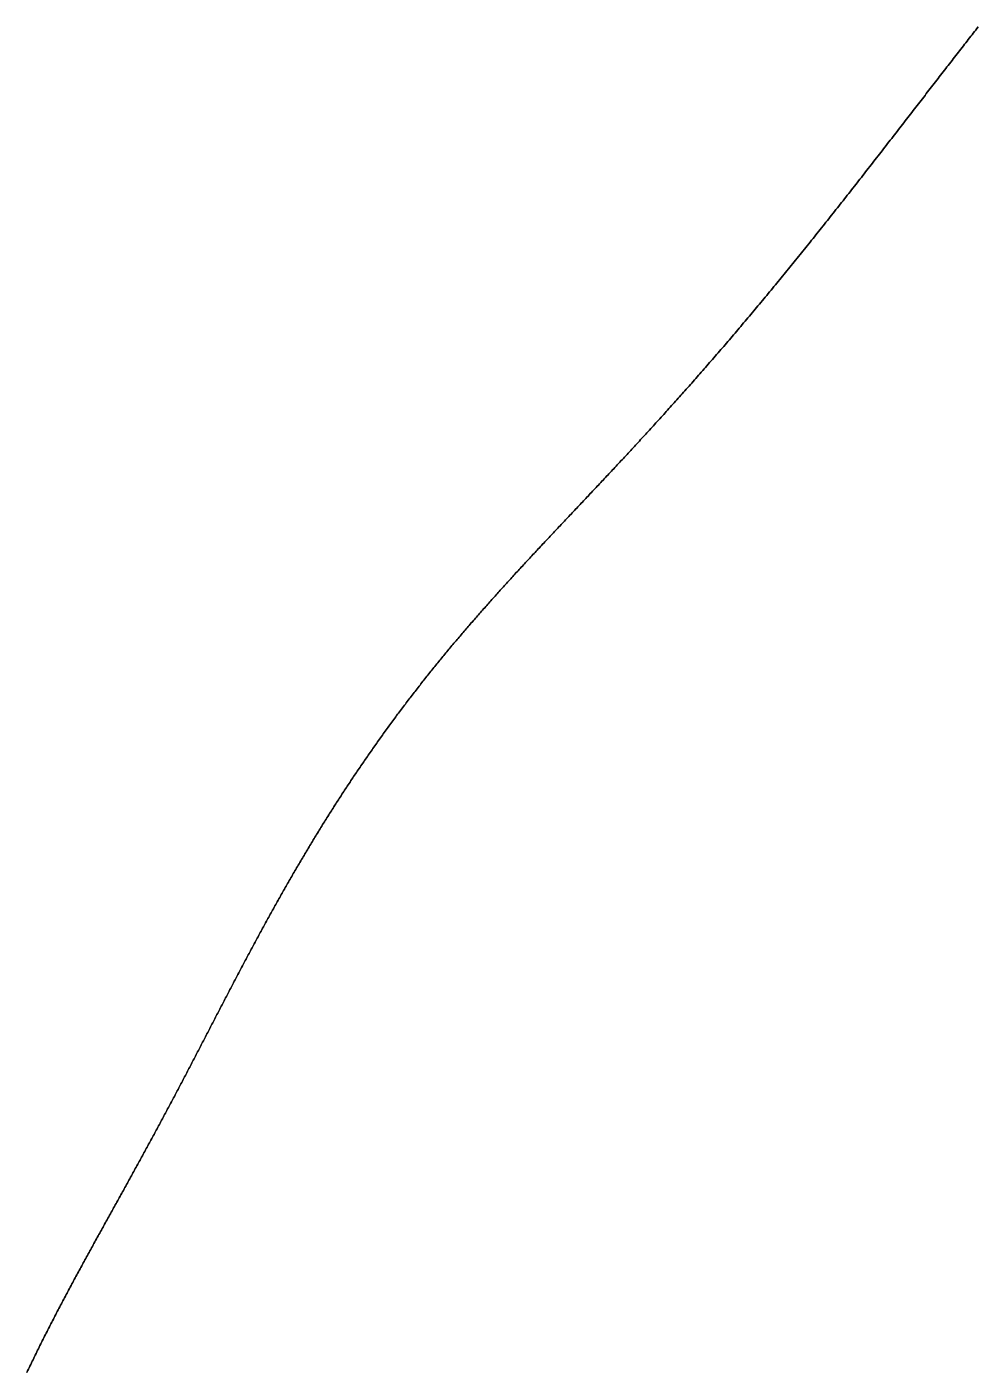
# Model space of a CAD drawing. Header units: inches. Extents: x 130170 to 284068, y 377793 to 804530.
# Drawn here: x 258335.5 to 258406.1, y 737168.1 to 737267.9 of the extents above; entities that cross this region are included whole.
import ezdxf

# ---------------------------------------------------------------- set-up
doc = ezdxf.new("R2010")
doc.units = ezdxf.units.IN
doc.header["$MEASUREMENT"] = 0
doc.layers.add('muni_il', color=7, linetype='Continuous')

msp = doc.modelspace()

# ---------------------------------------------------------------- linework, layer by layer
at = {"layer": 'muni_il'}
for points in [[(258335.502, 737168.105), (258335.559, 737168.223), (258335.615, 737168.341), (258335.672, 737168.459), (258335.728, 737168.577), (258335.785, 737168.695), (258335.842, 737168.813), (258335.899, 737168.93), (258335.956, 737169.048), (258336.013, 737169.165), (258336.07, 737169.282), (258336.127, 737169.399), (258336.184, 737169.516), (258336.241, 737169.633), (258336.299, 737169.749), (258336.356, 737169.866), (258336.414, 737169.982), (258336.472, 737170.098), (258336.53, 737170.215), (258336.587, 737170.33), (258336.645, 737170.446), (258336.703, 737170.562), (258336.761, 737170.678), (258336.82, 737170.794), (258336.878, 737170.909), (258336.936, 737171.024), (258336.995, 737171.14), (258337.053, 737171.255), (258337.112, 737171.37), (258337.171, 737171.485), (258337.229, 737171.6), (258337.288, 737171.714), (258337.347, 737171.829), (258337.406, 737171.943), (258337.465, 737172.058), (258337.524, 737172.172), (258337.583, 737172.286), (258337.643, 737172.401), (258337.702, 737172.515), (258337.761, 737172.629), (258337.821, 737172.742), (258337.88, 737172.856), (258337.94, 737172.97), (258337.999, 737173.084), (258338.059, 737173.197), (258338.119, 737173.31), (258338.179, 737173.424), (258338.239, 737173.537), (258338.298, 737173.65), (258338.359, 737173.763), (258338.418, 737173.877), (258338.479, 737173.989), (258338.539, 737174.102), (258338.599, 737174.215), (258338.659, 737174.328), (258338.72, 737174.44), (258338.78, 737174.553), (258338.84, 737174.665), (258338.901, 737174.778), (258338.961, 737174.89), (258339.022, 737175.002), (258339.082, 737175.115), (258339.143, 737175.227), (258339.204, 737175.339), (258339.264, 737175.451), (258339.325, 737175.563), (258339.386, 737175.674), (258339.446, 737175.786), (258339.507, 737175.898), (258339.568, 737176.009), (258339.629, 737176.121), (258339.689, 737176.232), (258339.75, 737176.344), (258339.811, 737176.455), (258339.872, 737176.566), (258339.933, 737176.677), (258339.994, 737176.789), (258340.055, 737176.9), (258340.116, 737177.011), (258340.177, 737177.121), (258340.238, 737177.232), (258340.298, 737177.343), (258340.36, 737177.454), (258340.42, 737177.564), (258340.481, 737177.675), (258340.542, 737177.785), (258340.603, 737177.896), (258340.664, 737178.006), (258340.725, 737178.116), (258340.786, 737178.227), (258340.847, 737178.337), (258340.908, 737178.447), (258340.969, 737178.557), (258341.03, 737178.667), (258341.09, 737178.777), (258341.151, 737178.886), (258341.212, 737178.996), (258341.273, 737179.106), (258341.333, 737179.215), (258341.394, 737179.325), (258341.455, 737179.434), (258341.515, 737179.544), (258341.576, 737179.653), (258341.637, 737179.762), (258341.697, 737179.871), (258341.758, 737179.98), (258341.818, 737180.09), (258341.879, 737180.198), (258341.939, 737180.307), (258341.999, 737180.416), (258342.06, 737180.525), (258342.12, 737180.634), (258342.18, 737180.742), (258342.24, 737180.851), (258342.3, 737180.959), (258342.36, 737181.067), (258342.42, 737181.176), (258342.48, 737181.284), (258342.54, 737181.392), (258342.6, 737181.5), (258342.66, 737181.608), (258342.719, 737181.716), (258342.779, 737181.824), (258342.839, 737181.932), (258342.898, 737182.039), (258342.958, 737182.147), (258343.017, 737182.255), (258343.076, 737182.362), (258343.136, 737182.469), (258343.195, 737182.577), (258343.254, 737182.684), (258343.313, 737182.791), (258343.372, 737182.898), (258343.431, 737183.005), (258343.49, 737183.112), (258343.549, 737183.219), (258343.607, 737183.326), (258343.666, 737183.433), (258343.725, 737183.54), (258343.783, 737183.646), (258343.841, 737183.753), (258343.9, 737183.859), (258343.958, 737183.966), (258344.016, 737184.072), (258344.074, 737184.178), (258344.132, 737184.284), (258344.19, 737184.39), (258344.248, 737184.497), (258344.306, 737184.603), (258344.364, 737184.708), (258344.421, 737184.814), (258344.479, 737184.92), (258344.536, 737185.026), (258344.594, 737185.131), (258344.651, 737185.237), (258344.708, 737185.342), (258344.765, 737185.448), (258344.822, 737185.553), (258344.879, 737185.658), (258344.936, 737185.764), (258344.993, 737185.869), (258345.05, 737185.974), (258345.106, 737186.079), (258345.163, 737186.184), (258345.22, 737186.288), (258345.276, 737186.393), (258345.332, 737186.498), (258345.389, 737186.603), (258345.445, 737186.707), (258345.501, 737186.812), (258345.557, 737186.917), (258345.613, 737187.021), (258345.669, 737187.125), (258345.725, 737187.23), (258345.781, 737187.334), (258345.836, 737187.438), (258345.892, 737187.542), (258345.947, 737187.647), (258346.003, 737187.751), (258346.058, 737187.854), (258346.113, 737187.958), (258346.169, 737188.062), (258346.224, 737188.166), (258346.279, 737188.27), (258346.334, 737188.374), (258346.389, 737188.478), (258346.444, 737188.581), (258346.499, 737188.685), (258346.554, 737188.788), (258346.608, 737188.892), (258346.663, 737188.995), (258346.717, 737189.099), (258346.772, 737189.202), (258346.826, 737189.306), (258346.881, 737189.409), (258346.935, 737189.512), (258346.99, 737189.615), (258347.044, 737189.719), (258347.098, 737189.822), (258347.152, 737189.925), (258347.206, 737190.028), (258347.26, 737190.131), (258347.314, 737190.234), (258347.368, 737190.337), (258347.422, 737190.44), (258347.476, 737190.543), (258347.53, 737190.646), (258347.583, 737190.749), (258347.637, 737190.852), (258347.691, 737190.954), (258347.744, 737191.057), (258347.798, 737191.16), (258347.852, 737191.263), (258347.905, 737191.365), (258347.959, 737191.468), (258348.012, 737191.571), (258348.066, 737191.674), (258348.119, 737191.776), (258348.172, 737191.879), (258348.226, 737191.981), (258348.279, 737192.084), (258348.332, 737192.187), (258348.386, 737192.289), (258348.439, 737192.392), (258348.492, 737192.495), (258348.545, 737192.597), (258348.599, 737192.7), (258348.652, 737192.802), (258348.705, 737192.905), (258348.758, 737193.007), (258348.811, 737193.11), (258348.865, 737193.212), (258348.918, 737193.315), (258348.971, 737193.417), (258349.024, 737193.52), (258349.077, 737193.623), (258349.13, 737193.725), (258349.184, 737193.828), (258349.237, 737193.93), (258349.29, 737194.033), (258349.343, 737194.135), (258349.396, 737194.238), (258349.449, 737194.34), (258349.503, 737194.443), (258349.556, 737194.546), (258349.609, 737194.648), (258349.662, 737194.751), (258349.715, 737194.853), (258349.769, 737194.956), (258349.822, 737195.058), (258349.875, 737195.161), (258349.929, 737195.264), (258349.982, 737195.367), (258350.035, 737195.469), (258350.089, 737195.572), (258350.142, 737195.675), (258350.196, 737195.777), (258350.249, 737195.88), (258350.303, 737195.983), (258350.356, 737196.086), (258350.41, 737196.188), (258350.464, 737196.291), (258350.517, 737196.394), (258350.571, 737196.497), (258350.625, 737196.6), (258350.679, 737196.703), (258350.732, 737196.805), (258350.786, 737196.908), (258350.84, 737197.011), (258350.894, 737197.114), (258350.948, 737197.217), (258351.002, 737197.32), (258351.056, 737197.423), (258351.111, 737197.526), (258351.165, 737197.63), (258351.219, 737197.733), (258351.273, 737197.836), (258351.328, 737197.939), (258351.382, 737198.042), (258351.437, 737198.145), (258351.491, 737198.249), (258351.546, 737198.352), (258351.601, 737198.455), (258351.656, 737198.558), (258351.71, 737198.662), (258351.765, 737198.765), (258351.82, 737198.868), (258351.875, 737198.972), (258351.93, 737199.075), (258351.986, 737199.179), (258352.041, 737199.282), (258352.096, 737199.386), (258352.151, 737199.489), (258352.207, 737199.593), (258352.263, 737199.696), (258352.318, 737199.8), (258352.374, 737199.903), (258352.43, 737200.007), (258352.486, 737200.111), (258352.541, 737200.214), (258352.597, 737200.318), (258352.654, 737200.422), (258352.71, 737200.525), (258352.766, 737200.629), (258352.822, 737200.733), (258352.879, 737200.837), (258352.935, 737200.941), (258352.992, 737201.045), (258353.049, 737201.148), (258353.105, 737201.252), (258353.162, 737201.356), (258353.219, 737201.46), (258353.276, 737201.564), (258353.333, 737201.668), (258353.391, 737201.772), (258353.448, 737201.876), (258353.505, 737201.98), (258353.563, 737202.084), (258353.62, 737202.188), (258353.678, 737202.292), (258353.736, 737202.396), (258353.794, 737202.5), (258353.852, 737202.604), (258353.91, 737202.708), (258353.968, 737202.812), (258354.026, 737202.916), (258354.085, 737203.02), (258354.143, 737203.125), (258354.202, 737203.229), (258354.26, 737203.333), (258354.319, 737203.437), (258354.378, 737203.541), (258354.437, 737203.645), (258354.496, 737203.749), (258354.555, 737203.853), (258354.614, 737203.958), (258354.673, 737204.062), (258354.733, 737204.166), (258354.792, 737204.27), (258354.852, 737204.374), (258354.912, 737204.478), (258354.972, 737204.582), (258355.032, 737204.687), (258355.092, 737204.791), (258355.152, 737204.895), (258355.212, 737204.999), (258355.272, 737205.103), (258355.333, 737205.207), (258355.393, 737205.311), (258355.454, 737205.415), (258355.515, 737205.519), (258355.576, 737205.623), (258355.637, 737205.727), (258355.698, 737205.831), (258355.759, 737205.935), (258355.82, 737206.039), (258355.882, 737206.143), (258355.943, 737206.247), (258356.005, 737206.351), (258356.066, 737206.455), (258356.128, 737206.558), (258356.19, 737206.662), (258356.252, 737206.766), (258356.314, 737206.87), (258356.376, 737206.974), (258356.439, 737207.077), (258356.501, 737207.181), (258356.563, 737207.284), (258356.626, 737207.388), (258356.689, 737207.491), (258356.752, 737207.595), (258356.814, 737207.699), (258356.877, 737207.802), (258356.941, 737207.905), (258357.004, 737208.009), (258357.067, 737208.112), (258357.131, 737208.215), (258357.194, 737208.318), (258357.258, 737208.422), (258357.321, 737208.525), (258357.385, 737208.628), (258357.449, 737208.731), (258357.513, 737208.834), (258357.577, 737208.937), (258357.642, 737209.04), (258357.706, 737209.143), (258357.77, 737209.245), (258357.835, 737209.348), (258357.899, 737209.451), (258357.964, 737209.553), (258358.029, 737209.656), (258358.094, 737209.758), (258358.159, 737209.861), (258358.224, 737209.963), (258358.289, 737210.065), (258358.354, 737210.167), (258358.42, 737210.27), (258358.485, 737210.372), (258358.551, 737210.474), (258358.617, 737210.576), (258358.682, 737210.677), (258358.748, 737210.779), (258358.814, 737210.881), (258358.88, 737210.983), (258358.947, 737211.084), (258359.013, 737211.186), (258359.079, 737211.287), (258359.146, 737211.388), (258359.212, 737211.49), (258359.279, 737211.591), (258359.346, 737211.692), (258359.413, 737211.793), (258359.479, 737211.894), (258359.547, 737211.995), (258359.614, 737212.096), (258359.681, 737212.196), (258359.748, 737212.297), (258359.816, 737212.398), (258359.883, 737212.498), (258359.951, 737212.598), (258360.018, 737212.699), (258360.086, 737212.799), (258360.154, 737212.899), (258360.222, 737212.999), (258360.29, 737213.099), (258360.358, 737213.198), (258360.426, 737213.298), (258360.495, 737213.398), (258360.563, 737213.497), (258360.632, 737213.597), (258360.7, 737213.696), (258360.769, 737213.795), (258360.838, 737213.894), (258360.906, 737213.993), (258360.975, 737214.092), (258361.044, 737214.191), (258361.113, 737214.29), (258361.183, 737214.388), (258361.252, 737214.487), (258361.321, 737214.585), (258361.391, 737214.684), (258361.46, 737214.782), (258361.53, 737214.88), (258361.6, 737214.978), (258361.669, 737215.076), (258361.739, 737215.173), (258361.809, 737215.271), (258361.879, 737215.369), (258361.95, 737215.466), (258362.02, 737215.563), (258362.09, 737215.661), (258362.16, 737215.758), (258362.231, 737215.855), (258362.301, 737215.952), (258362.372, 737216.048), (258362.443, 737216.145), (258362.514, 737216.242), (258362.585, 737216.338), (258362.655, 737216.434), (258362.726, 737216.531), (258362.798, 737216.627), (258362.869, 737216.723), (258362.94, 737216.819), (258363.011, 737216.915), (258363.083, 737217.01), (258363.154, 737217.106), (258363.226, 737217.201), (258363.298, 737217.296), (258363.369, 737217.392), (258363.441, 737217.487), (258363.513, 737217.582), (258363.585, 737217.677), (258363.657, 737217.771), (258363.729, 737217.866), (258363.801, 737217.961), (258363.874, 737218.055), (258363.946, 737218.149), (258364.018, 737218.243), (258364.091, 737218.337), (258364.163, 737218.431), (258364.236, 737218.525), (258364.309, 737218.619), (258364.382, 737218.713), (258364.454, 737218.806), (258364.527, 737218.899), (258364.6, 737218.993), (258364.673, 737219.086), (258364.746, 737219.179), (258364.82, 737219.272), (258364.893, 737219.364), (258364.966, 737219.457), (258365.04, 737219.55), (258365.113, 737219.642), (258365.187, 737219.734), (258365.26, 737219.827), (258365.334, 737219.919), (258365.407, 737220.011), (258365.481, 737220.103), (258365.555, 737220.194), (258365.629, 737220.286), (258365.703, 737220.378), (258365.777, 737220.469), (258365.851, 737220.56), (258365.925, 737220.651), (258366, 737220.743), (258366.074, 737220.834), (258366.148, 737220.925), (258366.223, 737221.015), (258366.297, 737221.106), (258366.372, 737221.197), (258366.446, 737221.287), (258366.521, 737221.377), (258366.596, 737221.468), (258366.67, 737221.558), (258366.745, 737221.648), (258366.82, 737221.738), (258366.895, 737221.827), (258366.97, 737221.917), (258367.045, 737222.007), (258367.12, 737222.096), (258367.195, 737222.186), (258367.27, 737222.275), (258367.346, 737222.364), (258367.421, 737222.453), (258367.496, 737222.542), (258367.572, 737222.631), (258367.647, 737222.72), (258367.723, 737222.808), (258367.798, 737222.897), (258367.874, 737222.985), (258367.95, 737223.074), (258368.025, 737223.162), (258368.101, 737223.25), (258368.177, 737223.339), (258368.253, 737223.427), (258368.329, 737223.514), (258368.405, 737223.602), (258368.481, 737223.69), (258368.557, 737223.778), (258368.633, 737223.865), (258368.709, 737223.953), (258368.785, 737224.04), (258368.862, 737224.127), (258368.938, 737224.215), (258369.014, 737224.302), (258369.091, 737224.389), (258369.167, 737224.476), (258369.244, 737224.563), (258369.32, 737224.65), (258369.397, 737224.736), (258369.474, 737224.823), (258369.55, 737224.91), (258369.627, 737224.996), (258369.704, 737225.083), (258369.781, 737225.169), (258369.858, 737225.255), (258369.935, 737225.342), (258370.012, 737225.428), (258370.088, 737225.514), (258370.166, 737225.6), (258370.243, 737225.686), (258370.32, 737225.772), (258370.397, 737225.858), (258370.475, 737225.944), (258370.552, 737226.03), (258370.629, 737226.115), (258370.707, 737226.201), (258370.784, 737226.287), (258370.862, 737226.372), (258370.939, 737226.458), (258371.017, 737226.543), (258371.095, 737226.629), (258371.172, 737226.714), (258371.25, 737226.8), (258371.328, 737226.885), (258371.406, 737226.97), (258371.484, 737227.056), (258371.562, 737227.141), (258371.64, 737227.226), (258371.718, 737227.311), (258371.796, 737227.397), (258371.875, 737227.482), (258371.953, 737227.567), (258372.031, 737227.652), (258372.11, 737227.737), (258372.188, 737227.822), (258372.267, 737227.907), (258372.345, 737227.992), (258372.424, 737228.077), (258372.503, 737228.162), (258372.582, 737228.248), (258372.661, 737228.332), (258372.739, 737228.418), (258372.818, 737228.503), (258372.897, 737228.588), (258372.977, 737228.673), (258373.056, 737228.758), (258373.135, 737228.843), (258373.215, 737228.928), (258373.294, 737229.013), (258373.374, 737229.099), (258373.453, 737229.184), (258373.533, 737229.269), (258373.613, 737229.355), (258373.692, 737229.44), (258373.773, 737229.525), (258373.853, 737229.611), (258373.933, 737229.696), (258374.013, 737229.782), (258374.093, 737229.867), (258374.173, 737229.953), (258374.254, 737230.039), (258374.334, 737230.124), (258374.415, 737230.21), (258374.496, 737230.296), (258374.577, 737230.382), (258374.658, 737230.468), (258374.739, 737230.554), (258374.82, 737230.64), (258374.901, 737230.727), (258374.983, 737230.813), (258375.064, 737230.899), (258375.146, 737230.986), (258375.227, 737231.073), (258375.309, 737231.16), (258375.391, 737231.246), (258375.473, 737231.333), (258375.555, 737231.42), (258375.638, 737231.508), (258375.72, 737231.595), (258375.803, 737231.682), (258375.885, 737231.77), (258375.968, 737231.858), (258376.051, 737231.945), (258376.134, 737232.033), (258376.217, 737232.121), (258376.3, 737232.21), (258376.384, 737232.298), (258376.468, 737232.387), (258376.551, 737232.475), (258376.635, 737232.564), (258376.719, 737232.653), (258376.803, 737232.742), (258376.888, 737232.832), (258376.972, 737232.921), (258377.057, 737233.011), (258377.142, 737233.101), (258377.226, 737233.191), (258377.312, 737233.281), (258377.397, 737233.371), (258377.482, 737233.462), (258377.568, 737233.553), (258377.653, 737233.644), (258377.739, 737233.735), (258377.825, 737233.827), (258377.912, 737233.918), (258377.998, 737234.01), (258378.084, 737234.102), (258378.171, 737234.194), (258378.258, 737234.287), (258378.345, 737234.38), (258378.433, 737234.473), (258378.52, 737234.566), (258378.608, 737234.659), (258378.695, 737234.753), (258378.783, 737234.847), (258378.872, 737234.941), (258378.96, 737235.035), (258379.049, 737235.13), (258379.137, 737235.225), (258379.226, 737235.32), (258379.315, 737235.416), (258379.405, 737235.512), (258379.494, 737235.607), (258379.584, 737235.704), (258379.674, 737235.8), (258379.764, 737235.897), (258379.854, 737235.994), (258379.945, 737236.092), (258380.036, 737236.189), (258380.126, 737236.287), (258380.218, 737236.386), (258380.309, 737236.484), (258380.4, 737236.583), (258380.492, 737236.682), (258380.584, 737236.782), (258380.676, 737236.881), (258380.769, 737236.981), (258380.861, 737237.082), (258380.954, 737237.182), (258381.047, 737237.284), (258381.14, 737237.385), (258381.234, 737237.487), (258381.327, 737237.589), (258381.421, 737237.691), (258381.515, 737237.793), (258381.609, 737237.896), (258381.704, 737238), (258381.799, 737238.103), (258381.893, 737238.207), (258381.989, 737238.311), (258382.084, 737238.416), (258382.179, 737238.521), (258382.275, 737238.626), (258382.371, 737238.732), (258382.467, 737238.838), (258382.564, 737238.944), (258382.66, 737239.051), (258382.757, 737239.158), (258382.854, 737239.265), (258382.951, 737239.373), (258383.049, 737239.481), (258383.146, 737239.589), (258383.244, 737239.698), (258383.342, 737239.807), (258383.441, 737239.916), (258383.539, 737240.026), (258383.638, 737240.136), (258383.737, 737240.246), (258383.836, 737240.357), (258383.935, 737240.468), (258384.034, 737240.58), (258384.134, 737240.691), (258384.234, 737240.804), (258384.334, 737240.916), (258384.434, 737241.029), (258384.535, 737241.142), (258384.635, 737241.256), (258384.736, 737241.37), (258384.837, 737241.484), (258384.938, 737241.598), (258385.04, 737241.713), (258385.141, 737241.829), (258385.243, 737241.944), (258385.345, 737242.06), (258385.447, 737242.177), (258385.549, 737242.293), (258385.652, 737242.41), (258385.754, 737242.528), (258385.857, 737242.645), (258385.96, 737242.763), (258386.063, 737242.881), (258386.166, 737243), (258386.27, 737243.119), (258386.374, 737243.238), (258386.477, 737243.358), (258386.581, 737243.478), (258386.685, 737243.598), (258386.789, 737243.719), (258386.894, 737243.839), (258386.998, 737243.961), (258387.103, 737244.082), (258387.208, 737244.204), (258387.312, 737244.326), (258387.417, 737244.448), (258387.523, 737244.571), (258387.628, 737244.694), (258387.733, 737244.817), (258387.839, 737244.941), (258387.944, 737245.065), (258388.05, 737245.189), (258388.156, 737245.313), (258388.262, 737245.438), (258388.368, 737245.563), (258388.474, 737245.688), (258388.58, 737245.814), (258388.686, 737245.939), (258388.793, 737246.065), (258388.899, 737246.192), (258389.006, 737246.318), (258389.113, 737246.445), (258389.219, 737246.572), (258389.326, 737246.699), (258389.433, 737246.827), (258389.54, 737246.954), (258389.647, 737247.082), (258389.754, 737247.211), (258389.861, 737247.339), (258389.968, 737247.468), (258390.076, 737247.596), (258390.183, 737247.725), (258390.29, 737247.855), (258390.398, 737247.984), (258390.505, 737248.114), (258390.612, 737248.243), (258390.72, 737248.374), (258390.827, 737248.504), (258390.935, 737248.634), (258391.043, 737248.765), (258391.15, 737248.895), (258391.258, 737249.026), (258391.365, 737249.157), (258391.473, 737249.288), (258391.58, 737249.42), (258391.688, 737249.551), (258391.796, 737249.683), (258391.903, 737249.815), (258392.011, 737249.946), (258392.118, 737250.078), (258392.226, 737250.211), (258392.334, 737250.343), (258392.441, 737250.475), (258392.549, 737250.607), (258392.656, 737250.74), (258392.764, 737250.873), (258392.871, 737251.006), (258392.978, 737251.138), (258393.086, 737251.271), (258393.193, 737251.404), (258393.3, 737251.537), (258393.408, 737251.671), (258393.515, 737251.804), (258393.622, 737251.937), (258393.729, 737252.071), (258393.836, 737252.204), (258393.943, 737252.337), (258394.05, 737252.471), (258394.156, 737252.604), (258394.263, 737252.738), (258394.37, 737252.872), (258394.477, 737253.005), (258394.583, 737253.139), (258394.69, 737253.272), (258394.796, 737253.406), (258394.902, 737253.54), (258395.008, 737253.673), (258395.115, 737253.807), (258395.22, 737253.941), (258395.327, 737254.074), (258395.432, 737254.208), (258395.538, 737254.342), (258395.644, 737254.475), (258395.749, 737254.609), (258395.855, 737254.742), (258395.96, 737254.876), (258396.065, 737255.009), (258396.171, 737255.143), (258396.276, 737255.276), (258396.381, 737255.409), (258396.485, 737255.543), (258396.59, 737255.676), (258396.695, 737255.809), (258396.799, 737255.942), (258396.904, 737256.075), (258397.008, 737256.208), (258397.112, 737256.341), (258397.216, 737256.474), (258397.32, 737256.606), (258397.424, 737256.739), (258397.527, 737256.872), (258397.631, 737257.004), (258397.734, 737257.136), (258397.838, 737257.269), (258397.941, 737257.401), (258398.044, 737257.533), (258398.147, 737257.665), (258398.249, 737257.796), (258398.352, 737257.928), (258398.454, 737258.06), (258398.557, 737258.191), (258398.659, 737258.322), (258398.761, 737258.454), (258398.863, 737258.585), (258398.965, 737258.716), (258399.067, 737258.846), (258399.168, 737258.977), (258399.27, 737259.108), (258399.371, 737259.238), (258399.472, 737259.368), (258399.573, 737259.498), (258399.674, 737259.628), (258399.775, 737259.758), (258399.875, 737259.888), (258399.976, 737260.017), (258400.076, 737260.146), (258400.176, 737260.276), (258400.276, 737260.405), (258400.376, 737260.533), (258400.476, 737260.662), (258400.575, 737260.791), (258400.675, 737260.919), (258400.774, 737261.047), (258400.873, 737261.175), (258400.972, 737261.303), (258401.071, 737261.43), (258401.169, 737261.558), (258401.268, 737261.685), (258401.366, 737261.812), (258401.465, 737261.939), (258401.563, 737262.066), (258401.661, 737262.192), (258401.759, 737262.318), (258401.856, 737262.444), (258401.954, 737262.57), (258402.051, 737262.696), (258402.148, 737262.821), (258402.245, 737262.947), (258402.342, 737263.072), (258402.439, 737263.197), (258402.536, 737263.322), (258402.632, 737263.446), (258402.728, 737263.57), (258402.824, 737263.694), (258402.92, 737263.818), (258403.016, 737263.942), (258403.112, 737264.066), (258403.208, 737264.189), (258403.303, 737264.312), (258403.398, 737264.435), (258403.493, 737264.557), (258403.588, 737264.68), (258403.683, 737264.802), (258403.777, 737264.924), (258403.872, 737265.045), (258403.966, 737265.167), (258404.06, 737265.288), (258404.154, 737265.409), (258404.248, 737265.53), (258404.341, 737265.651), (258404.435, 737265.771), (258404.528, 737265.891), (258404.621, 737266.011), (258404.714, 737266.13), (258404.807, 737266.25), (258404.9, 737266.369), (258404.992, 737266.488), (258405.084, 737266.607), (258405.176, 737266.725), (258405.268, 737266.843), (258405.36, 737266.961), (258405.451, 737267.079), (258405.543, 737267.197), (258405.634, 737267.314), (258405.725, 737267.431), (258405.816, 737267.548), (258405.907, 737267.664), (258405.997, 737267.78), (258406.087, 737267.896)], [(258406.087, 737267.896), (258405.997, 737267.78), (258405.907, 737267.664), (258405.816, 737267.548), (258405.725, 737267.431), (258405.634, 737267.314), (258405.543, 737267.197), (258405.451, 737267.079), (258405.36, 737266.961), (258405.268, 737266.843), (258405.176, 737266.725), (258405.084, 737266.607), (258404.992, 737266.488), (258404.9, 737266.369), (258404.807, 737266.25), (258404.714, 737266.13), (258404.621, 737266.011), (258404.528, 737265.891), (258404.435, 737265.771), (258404.341, 737265.651), (258404.248, 737265.53), (258404.154, 737265.409), (258404.06, 737265.288), (258403.966, 737265.167), (258403.872, 737265.045), (258403.777, 737264.924), (258403.683, 737264.802), (258403.588, 737264.68), (258403.493, 737264.557), (258403.398, 737264.435), (258403.303, 737264.312), (258403.208, 737264.189), (258403.112, 737264.066), (258403.016, 737263.942), (258402.92, 737263.818), (258402.824, 737263.694), (258402.728, 737263.57), (258402.632, 737263.446), (258402.536, 737263.322), (258402.439, 737263.197), (258402.342, 737263.072), (258402.245, 737262.947), (258402.148, 737262.821), (258402.051, 737262.696), (258401.954, 737262.57), (258401.856, 737262.444), (258401.759, 737262.318), (258401.661, 737262.192), (258401.563, 737262.066), (258401.465, 737261.939), (258401.366, 737261.812), (258401.268, 737261.685), (258401.169, 737261.558), (258401.071, 737261.43), (258400.972, 737261.303), (258400.873, 737261.175), (258400.774, 737261.047), (258400.675, 737260.919), (258400.575, 737260.791), (258400.476, 737260.662), (258400.376, 737260.533), (258400.276, 737260.405), (258400.176, 737260.276), (258400.076, 737260.146), (258399.976, 737260.017), (258399.875, 737259.888), (258399.775, 737259.758), (258399.674, 737259.628), (258399.573, 737259.498), (258399.472, 737259.368), (258399.371, 737259.238), (258399.27, 737259.108), (258399.168, 737258.977), (258399.067, 737258.846), (258398.965, 737258.716), (258398.863, 737258.585), (258398.761, 737258.454), (258398.659, 737258.322), (258398.557, 737258.191), (258398.454, 737258.06), (258398.352, 737257.928), (258398.249, 737257.796), (258398.147, 737257.665), (258398.044, 737257.533), (258397.941, 737257.401), (258397.838, 737257.269), (258397.734, 737257.136), (258397.631, 737257.004), (258397.527, 737256.872), (258397.424, 737256.739), (258397.32, 737256.606), (258397.216, 737256.474), (258397.112, 737256.341), (258397.008, 737256.208), (258396.904, 737256.075), (258396.799, 737255.942), (258396.695, 737255.809), (258396.59, 737255.676), (258396.485, 737255.543), (258396.381, 737255.409), (258396.276, 737255.276), (258396.171, 737255.143), (258396.065, 737255.009), (258395.96, 737254.876), (258395.855, 737254.742), (258395.749, 737254.609), (258395.644, 737254.475), (258395.538, 737254.342), (258395.432, 737254.208), (258395.327, 737254.074), (258395.22, 737253.941), (258395.115, 737253.807), (258395.008, 737253.673), (258394.902, 737253.54), (258394.796, 737253.406), (258394.69, 737253.272), (258394.583, 737253.139), (258394.477, 737253.005), (258394.37, 737252.872), (258394.263, 737252.738), (258394.156, 737252.604), (258394.05, 737252.471), (258393.943, 737252.337), (258393.836, 737252.204), (258393.729, 737252.071), (258393.622, 737251.937), (258393.515, 737251.804), (258393.408, 737251.671), (258393.3, 737251.537), (258393.193, 737251.404), (258393.086, 737251.271), (258392.978, 737251.138), (258392.871, 737251.006), (258392.764, 737250.873), (258392.656, 737250.74), (258392.549, 737250.607), (258392.441, 737250.475), (258392.334, 737250.343), (258392.226, 737250.211), (258392.118, 737250.078), (258392.011, 737249.946), (258391.903, 737249.815), (258391.796, 737249.683), (258391.688, 737249.551), (258391.58, 737249.42), (258391.473, 737249.288), (258391.365, 737249.157), (258391.258, 737249.026), (258391.15, 737248.895), (258391.043, 737248.765), (258390.935, 737248.634), (258390.827, 737248.504), (258390.72, 737248.374), (258390.612, 737248.243), (258390.505, 737248.114), (258390.398, 737247.984), (258390.29, 737247.855), (258390.183, 737247.725), (258390.076, 737247.596), (258389.968, 737247.468), (258389.861, 737247.339), (258389.754, 737247.211), (258389.647, 737247.082), (258389.54, 737246.954), (258389.433, 737246.827), (258389.326, 737246.699), (258389.219, 737246.572), (258389.113, 737246.445), (258389.006, 737246.318), (258388.899, 737246.192), (258388.793, 737246.065), (258388.686, 737245.939), (258388.58, 737245.814), (258388.474, 737245.688), (258388.368, 737245.563), (258388.262, 737245.438), (258388.156, 737245.313), (258388.05, 737245.189), (258387.944, 737245.065), (258387.839, 737244.941), (258387.733, 737244.817), (258387.628, 737244.694), (258387.523, 737244.571), (258387.417, 737244.448), (258387.312, 737244.326), (258387.208, 737244.204), (258387.103, 737244.082), (258386.998, 737243.961), (258386.894, 737243.839), (258386.789, 737243.719), (258386.685, 737243.598), (258386.581, 737243.478), (258386.477, 737243.358), (258386.374, 737243.238), (258386.27, 737243.119), (258386.166, 737243), (258386.063, 737242.881), (258385.96, 737242.763), (258385.857, 737242.645), (258385.754, 737242.528), (258385.652, 737242.41), (258385.549, 737242.293), (258385.447, 737242.177), (258385.345, 737242.06), (258385.243, 737241.944), (258385.141, 737241.829), (258385.04, 737241.713), (258384.938, 737241.598), (258384.837, 737241.484), (258384.736, 737241.37), (258384.635, 737241.256), (258384.535, 737241.142), (258384.434, 737241.029), (258384.334, 737240.916), (258384.234, 737240.804), (258384.134, 737240.691), (258384.034, 737240.58), (258383.935, 737240.468), (258383.836, 737240.357), (258383.737, 737240.246), (258383.638, 737240.136), (258383.539, 737240.026), (258383.441, 737239.916), (258383.342, 737239.807), (258383.244, 737239.698), (258383.146, 737239.589), (258383.049, 737239.481), (258382.951, 737239.373), (258382.854, 737239.265), (258382.757, 737239.158), (258382.66, 737239.051), (258382.564, 737238.944), (258382.467, 737238.838), (258382.371, 737238.732), (258382.275, 737238.626), (258382.179, 737238.521), (258382.084, 737238.416), (258381.989, 737238.311), (258381.893, 737238.207), (258381.799, 737238.103), (258381.704, 737238), (258381.609, 737237.896), (258381.515, 737237.793), (258381.421, 737237.691), (258381.327, 737237.589), (258381.234, 737237.487), (258381.14, 737237.385), (258381.047, 737237.284), (258380.954, 737237.182), (258380.861, 737237.082), (258380.769, 737236.981), (258380.676, 737236.881), (258380.584, 737236.782), (258380.492, 737236.682), (258380.4, 737236.583), (258380.309, 737236.484), (258380.218, 737236.386), (258380.126, 737236.287), (258380.036, 737236.189), (258379.945, 737236.092), (258379.854, 737235.994), (258379.764, 737235.897), (258379.674, 737235.8), (258379.584, 737235.704), (258379.494, 737235.607), (258379.405, 737235.512), (258379.315, 737235.416), (258379.226, 737235.32), (258379.137, 737235.225), (258379.049, 737235.13), (258378.96, 737235.035), (258378.872, 737234.941), (258378.783, 737234.847), (258378.695, 737234.753), (258378.608, 737234.659), (258378.52, 737234.566), (258378.433, 737234.473), (258378.345, 737234.38), (258378.258, 737234.287), (258378.171, 737234.194), (258378.084, 737234.102), (258377.998, 737234.01), (258377.912, 737233.918), (258377.825, 737233.827), (258377.739, 737233.735), (258377.653, 737233.644), (258377.568, 737233.553), (258377.482, 737233.462), (258377.397, 737233.371), (258377.312, 737233.281), (258377.226, 737233.191), (258377.142, 737233.101), (258377.057, 737233.011), (258376.972, 737232.921), (258376.888, 737232.832), (258376.803, 737232.742), (258376.719, 737232.653), (258376.635, 737232.564), (258376.551, 737232.475), (258376.468, 737232.387), (258376.384, 737232.298), (258376.3, 737232.21), (258376.217, 737232.121), (258376.134, 737232.033), (258376.051, 737231.945), (258375.968, 737231.858), (258375.885, 737231.77), (258375.803, 737231.682), (258375.72, 737231.595), (258375.638, 737231.508), (258375.555, 737231.42), (258375.473, 737231.333), (258375.391, 737231.246), (258375.309, 737231.16), (258375.227, 737231.073), (258375.146, 737230.986), (258375.064, 737230.899), (258374.983, 737230.813), (258374.901, 737230.727), (258374.82, 737230.64), (258374.739, 737230.554), (258374.658, 737230.468), (258374.577, 737230.382), (258374.496, 737230.296), (258374.415, 737230.21), (258374.334, 737230.124), (258374.254, 737230.039), (258374.173, 737229.953), (258374.093, 737229.867), (258374.013, 737229.782), (258373.933, 737229.696), (258373.853, 737229.611), (258373.773, 737229.525), (258373.692, 737229.44), (258373.613, 737229.355), (258373.533, 737229.269), (258373.453, 737229.184), (258373.374, 737229.099), (258373.294, 737229.013), (258373.215, 737228.928), (258373.135, 737228.843), (258373.056, 737228.758), (258372.977, 737228.673), (258372.897, 737228.588), (258372.818, 737228.503), (258372.739, 737228.418), (258372.661, 737228.332), (258372.582, 737228.248), (258372.503, 737228.162), (258372.424, 737228.077), (258372.345, 737227.992), (258372.267, 737227.907), (258372.188, 737227.822), (258372.11, 737227.737), (258372.031, 737227.652), (258371.953, 737227.567), (258371.875, 737227.482), (258371.796, 737227.397), (258371.718, 737227.311), (258371.64, 737227.226), (258371.562, 737227.141), (258371.484, 737227.056), (258371.406, 737226.97), (258371.328, 737226.885), (258371.25, 737226.8), (258371.172, 737226.714), (258371.095, 737226.629), (258371.017, 737226.543), (258370.939, 737226.458), (258370.862, 737226.372), (258370.784, 737226.287), (258370.707, 737226.201), (258370.629, 737226.115), (258370.552, 737226.03), (258370.475, 737225.944), (258370.397, 737225.858), (258370.32, 737225.772), (258370.243, 737225.686), (258370.166, 737225.6), (258370.088, 737225.514), (258370.012, 737225.428), (258369.935, 737225.342), (258369.858, 737225.255), (258369.781, 737225.169), (258369.704, 737225.083), (258369.627, 737224.996), (258369.55, 737224.91), (258369.474, 737224.823), (258369.397, 737224.736), (258369.32, 737224.65), (258369.244, 737224.563), (258369.167, 737224.476), (258369.091, 737224.389), (258369.014, 737224.302), (258368.938, 737224.215), (258368.862, 737224.127), (258368.785, 737224.04), (258368.709, 737223.953), (258368.633, 737223.865), (258368.557, 737223.778), (258368.481, 737223.69), (258368.405, 737223.602), (258368.329, 737223.514), (258368.253, 737223.427), (258368.177, 737223.339), (258368.101, 737223.25), (258368.025, 737223.162), (258367.95, 737223.074), (258367.874, 737222.985), (258367.798, 737222.897), (258367.723, 737222.808), (258367.647, 737222.72), (258367.572, 737222.631), (258367.496, 737222.542), (258367.421, 737222.453), (258367.346, 737222.364), (258367.27, 737222.275), (258367.195, 737222.186), (258367.12, 737222.096), (258367.045, 737222.007), (258366.97, 737221.917), (258366.895, 737221.827), (258366.82, 737221.738), (258366.745, 737221.648), (258366.67, 737221.558), (258366.596, 737221.468), (258366.521, 737221.377), (258366.446, 737221.287), (258366.372, 737221.197), (258366.297, 737221.106), (258366.223, 737221.015), (258366.148, 737220.925), (258366.074, 737220.834), (258366, 737220.743), (258365.925, 737220.651), (258365.851, 737220.56), (258365.777, 737220.469), (258365.703, 737220.378), (258365.629, 737220.286), (258365.555, 737220.194), (258365.481, 737220.103), (258365.407, 737220.011), (258365.334, 737219.919), (258365.26, 737219.827), (258365.187, 737219.734), (258365.113, 737219.642), (258365.04, 737219.55), (258364.966, 737219.457), (258364.893, 737219.364), (258364.82, 737219.272), (258364.746, 737219.179), (258364.673, 737219.086), (258364.6, 737218.993), (258364.527, 737218.899), (258364.454, 737218.806), (258364.382, 737218.713), (258364.309, 737218.619), (258364.236, 737218.525), (258364.163, 737218.431), (258364.091, 737218.337), (258364.018, 737218.243), (258363.946, 737218.149), (258363.874, 737218.055), (258363.801, 737217.961), (258363.729, 737217.866), (258363.657, 737217.771), (258363.585, 737217.677), (258363.513, 737217.582), (258363.441, 737217.487), (258363.369, 737217.392), (258363.298, 737217.296), (258363.226, 737217.201), (258363.154, 737217.106), (258363.083, 737217.01), (258363.011, 737216.915), (258362.94, 737216.819), (258362.869, 737216.723), (258362.798, 737216.627), (258362.726, 737216.531), (258362.655, 737216.434), (258362.585, 737216.338), (258362.514, 737216.242), (258362.443, 737216.145), (258362.372, 737216.048), (258362.301, 737215.952), (258362.231, 737215.855), (258362.16, 737215.758), (258362.09, 737215.661), (258362.02, 737215.563), (258361.95, 737215.466), (258361.879, 737215.369), (258361.809, 737215.271), (258361.739, 737215.173), (258361.669, 737215.076), (258361.6, 737214.978), (258361.53, 737214.88), (258361.46, 737214.782), (258361.391, 737214.684), (258361.321, 737214.585), (258361.252, 737214.487), (258361.183, 737214.388), (258361.113, 737214.29), (258361.044, 737214.191), (258360.975, 737214.092), (258360.906, 737213.993), (258360.838, 737213.894), (258360.769, 737213.795), (258360.7, 737213.696), (258360.632, 737213.597), (258360.563, 737213.497), (258360.495, 737213.398), (258360.426, 737213.298), (258360.358, 737213.198), (258360.29, 737213.099), (258360.222, 737212.999), (258360.154, 737212.899), (258360.086, 737212.799), (258360.018, 737212.699), (258359.951, 737212.598), (258359.883, 737212.498), (258359.816, 737212.398), (258359.748, 737212.297), (258359.681, 737212.196), (258359.614, 737212.096), (258359.547, 737211.995), (258359.479, 737211.894), (258359.413, 737211.793), (258359.346, 737211.692), (258359.279, 737211.591), (258359.212, 737211.49), (258359.146, 737211.388), (258359.079, 737211.287), (258359.013, 737211.186), (258358.947, 737211.084), (258358.88, 737210.983), (258358.814, 737210.881), (258358.748, 737210.779), (258358.682, 737210.677), (258358.617, 737210.576), (258358.551, 737210.474), (258358.485, 737210.372), (258358.42, 737210.27), (258358.354, 737210.167), (258358.289, 737210.065), (258358.224, 737209.963), (258358.159, 737209.861), (258358.094, 737209.758), (258358.029, 737209.656), (258357.964, 737209.553), (258357.899, 737209.451), (258357.835, 737209.348), (258357.77, 737209.245), (258357.706, 737209.143), (258357.642, 737209.04), (258357.577, 737208.937), (258357.513, 737208.834), (258357.449, 737208.731), (258357.385, 737208.628), (258357.321, 737208.525), (258357.258, 737208.422), (258357.194, 737208.318), (258357.131, 737208.215), (258357.067, 737208.112), (258357.004, 737208.009), (258356.941, 737207.905), (258356.877, 737207.802), (258356.814, 737207.699), (258356.752, 737207.595), (258356.689, 737207.491), (258356.626, 737207.388), (258356.563, 737207.284), (258356.501, 737207.181), (258356.439, 737207.077), (258356.376, 737206.974), (258356.314, 737206.87), (258356.252, 737206.766), (258356.19, 737206.662), (258356.128, 737206.558), (258356.066, 737206.455), (258356.005, 737206.351), (258355.943, 737206.247), (258355.882, 737206.143), (258355.82, 737206.039), (258355.759, 737205.935), (258355.698, 737205.831), (258355.637, 737205.727), (258355.576, 737205.623), (258355.515, 737205.519), (258355.454, 737205.415), (258355.393, 737205.311), (258355.333, 737205.207), (258355.272, 737205.103), (258355.212, 737204.999), (258355.152, 737204.895), (258355.092, 737204.791), (258355.032, 737204.687), (258354.972, 737204.582), (258354.912, 737204.478), (258354.852, 737204.374), (258354.792, 737204.27), (258354.733, 737204.166), (258354.673, 737204.062), (258354.614, 737203.958), (258354.555, 737203.853), (258354.496, 737203.749), (258354.437, 737203.645), (258354.378, 737203.541), (258354.319, 737203.437), (258354.26, 737203.333), (258354.202, 737203.229), (258354.143, 737203.125), (258354.085, 737203.02), (258354.026, 737202.916), (258353.968, 737202.812), (258353.91, 737202.708), (258353.852, 737202.604), (258353.794, 737202.5), (258353.736, 737202.396), (258353.678, 737202.292), (258353.62, 737202.188), (258353.563, 737202.084), (258353.505, 737201.98), (258353.448, 737201.876), (258353.391, 737201.772), (258353.333, 737201.668), (258353.276, 737201.564), (258353.219, 737201.46), (258353.162, 737201.356), (258353.105, 737201.252), (258353.049, 737201.148), (258352.992, 737201.045), (258352.935, 737200.941), (258352.879, 737200.837), (258352.822, 737200.733), (258352.766, 737200.629), (258352.71, 737200.525), (258352.654, 737200.422), (258352.597, 737200.318), (258352.541, 737200.214), (258352.486, 737200.111), (258352.43, 737200.007), (258352.374, 737199.903), (258352.318, 737199.8), (258352.263, 737199.696), (258352.207, 737199.593), (258352.151, 737199.489), (258352.096, 737199.386), (258352.041, 737199.282), (258351.986, 737199.179), (258351.93, 737199.075), (258351.875, 737198.972), (258351.82, 737198.868), (258351.765, 737198.765), (258351.71, 737198.662), (258351.656, 737198.558), (258351.601, 737198.455), (258351.546, 737198.352), (258351.491, 737198.249), (258351.437, 737198.145), (258351.382, 737198.042), (258351.328, 737197.939), (258351.273, 737197.836), (258351.219, 737197.733), (258351.165, 737197.63), (258351.111, 737197.526), (258351.056, 737197.423), (258351.002, 737197.32), (258350.948, 737197.217), (258350.894, 737197.114), (258350.84, 737197.011), (258350.786, 737196.908), (258350.732, 737196.805), (258350.679, 737196.703), (258350.625, 737196.6), (258350.571, 737196.497), (258350.517, 737196.394), (258350.464, 737196.291), (258350.41, 737196.188), (258350.356, 737196.086), (258350.303, 737195.983), (258350.249, 737195.88), (258350.196, 737195.777), (258350.142, 737195.675), (258350.089, 737195.572), (258350.035, 737195.469), (258349.982, 737195.367), (258349.929, 737195.264), (258349.875, 737195.161), (258349.822, 737195.058), (258349.769, 737194.956), (258349.715, 737194.853), (258349.662, 737194.751), (258349.609, 737194.648), (258349.556, 737194.546), (258349.503, 737194.443), (258349.449, 737194.34), (258349.396, 737194.238), (258349.343, 737194.135), (258349.29, 737194.033), (258349.237, 737193.93), (258349.184, 737193.828), (258349.13, 737193.725), (258349.077, 737193.623), (258349.024, 737193.52), (258348.971, 737193.417), (258348.918, 737193.315), (258348.865, 737193.212), (258348.811, 737193.11), (258348.758, 737193.007), (258348.705, 737192.905), (258348.652, 737192.802), (258348.599, 737192.7), (258348.545, 737192.597), (258348.492, 737192.495), (258348.439, 737192.392), (258348.386, 737192.289), (258348.332, 737192.187), (258348.279, 737192.084), (258348.226, 737191.981), (258348.172, 737191.879), (258348.119, 737191.776), (258348.066, 737191.674), (258348.012, 737191.571), (258347.959, 737191.468), (258347.905, 737191.365), (258347.852, 737191.263), (258347.798, 737191.16), (258347.744, 737191.057), (258347.691, 737190.954), (258347.637, 737190.852), (258347.583, 737190.749), (258347.53, 737190.646), (258347.476, 737190.543), (258347.422, 737190.44), (258347.368, 737190.337), (258347.314, 737190.234), (258347.26, 737190.131), (258347.206, 737190.028), (258347.152, 737189.925), (258347.098, 737189.822), (258347.044, 737189.719), (258346.99, 737189.615), (258346.935, 737189.512), (258346.881, 737189.409), (258346.826, 737189.306), (258346.772, 737189.202), (258346.717, 737189.099), (258346.663, 737188.995), (258346.608, 737188.892), (258346.554, 737188.788), (258346.499, 737188.685), (258346.444, 737188.581), (258346.389, 737188.478), (258346.334, 737188.374), (258346.279, 737188.27), (258346.224, 737188.166), (258346.169, 737188.062), (258346.113, 737187.958), (258346.058, 737187.854), (258346.003, 737187.751), (258345.947, 737187.647), (258345.892, 737187.542), (258345.836, 737187.438), (258345.781, 737187.334), (258345.725, 737187.23), (258345.669, 737187.125), (258345.613, 737187.021), (258345.557, 737186.917), (258345.501, 737186.812), (258345.445, 737186.707), (258345.389, 737186.603), (258345.332, 737186.498), (258345.276, 737186.393), (258345.22, 737186.288), (258345.163, 737186.184), (258345.106, 737186.079), (258345.05, 737185.974), (258344.993, 737185.869), (258344.936, 737185.764), (258344.879, 737185.658), (258344.822, 737185.553), (258344.765, 737185.448), (258344.708, 737185.342), (258344.651, 737185.237), (258344.594, 737185.131), (258344.536, 737185.026), (258344.479, 737184.92), (258344.421, 737184.814), (258344.364, 737184.708), (258344.306, 737184.603), (258344.248, 737184.497), (258344.19, 737184.39), (258344.132, 737184.284), (258344.074, 737184.178), (258344.016, 737184.072), (258343.958, 737183.966), (258343.9, 737183.859), (258343.841, 737183.753), (258343.783, 737183.646), (258343.725, 737183.54), (258343.666, 737183.433), (258343.607, 737183.326), (258343.549, 737183.219), (258343.49, 737183.112), (258343.431, 737183.005), (258343.372, 737182.898), (258343.313, 737182.791), (258343.254, 737182.684), (258343.195, 737182.577), (258343.136, 737182.469), (258343.076, 737182.362), (258343.017, 737182.255), (258342.958, 737182.147), (258342.898, 737182.039), (258342.839, 737181.932), (258342.779, 737181.824), (258342.719, 737181.716), (258342.66, 737181.608), (258342.6, 737181.5), (258342.54, 737181.392), (258342.48, 737181.284), (258342.42, 737181.176), (258342.36, 737181.067), (258342.3, 737180.959), (258342.24, 737180.851), (258342.18, 737180.742), (258342.12, 737180.634), (258342.06, 737180.525), (258341.999, 737180.416), (258341.939, 737180.307), (258341.879, 737180.198), (258341.818, 737180.09), (258341.758, 737179.98), (258341.697, 737179.871), (258341.637, 737179.762), (258341.576, 737179.653), (258341.515, 737179.544), (258341.455, 737179.434), (258341.394, 737179.325), (258341.333, 737179.215), (258341.273, 737179.106), (258341.212, 737178.996), (258341.151, 737178.886), (258341.09, 737178.777), (258341.03, 737178.667), (258340.969, 737178.557), (258340.908, 737178.447), (258340.847, 737178.337), (258340.786, 737178.227), (258340.725, 737178.116), (258340.664, 737178.006), (258340.603, 737177.896), (258340.542, 737177.785), (258340.481, 737177.675), (258340.42, 737177.564), (258340.36, 737177.454), (258340.298, 737177.343), (258340.238, 737177.232), (258340.177, 737177.121), (258340.116, 737177.011), (258340.055, 737176.9), (258339.994, 737176.789), (258339.933, 737176.677), (258339.872, 737176.566), (258339.811, 737176.455), (258339.75, 737176.344), (258339.689, 737176.232), (258339.629, 737176.121), (258339.568, 737176.009), (258339.507, 737175.898), (258339.446, 737175.786), (258339.386, 737175.674), (258339.325, 737175.563), (258339.264, 737175.451), (258339.204, 737175.339), (258339.143, 737175.227), (258339.082, 737175.115), (258339.022, 737175.002), (258338.961, 737174.89), (258338.901, 737174.778), (258338.84, 737174.665), (258338.78, 737174.553), (258338.72, 737174.44), (258338.659, 737174.328), (258338.599, 737174.215), (258338.539, 737174.102), (258338.479, 737173.989), (258338.418, 737173.877), (258338.359, 737173.763), (258338.298, 737173.65), (258338.239, 737173.537), (258338.179, 737173.424), (258338.119, 737173.31), (258338.059, 737173.197), (258337.999, 737173.084), (258337.94, 737172.97), (258337.88, 737172.856), (258337.821, 737172.742), (258337.761, 737172.629), (258337.702, 737172.515), (258337.643, 737172.401), (258337.583, 737172.286), (258337.524, 737172.172), (258337.465, 737172.058), (258337.406, 737171.943), (258337.347, 737171.829), (258337.288, 737171.714), (258337.229, 737171.6), (258337.171, 737171.485), (258337.112, 737171.37), (258337.053, 737171.255), (258336.995, 737171.14), (258336.936, 737171.024), (258336.878, 737170.909), (258336.82, 737170.794), (258336.761, 737170.678), (258336.703, 737170.562), (258336.645, 737170.446), (258336.587, 737170.33), (258336.53, 737170.215), (258336.472, 737170.098), (258336.414, 737169.982), (258336.356, 737169.866), (258336.299, 737169.749), (258336.241, 737169.633), (258336.184, 737169.516), (258336.127, 737169.399), (258336.07, 737169.282), (258336.013, 737169.165), (258335.956, 737169.048), (258335.899, 737168.93), (258335.842, 737168.813), (258335.785, 737168.695), (258335.728, 737168.577), (258335.672, 737168.459), (258335.615, 737168.341), (258335.559, 737168.223), (258335.502, 737168.105)]]:
    msp.add_lwpolyline(points, dxfattribs=at)

doc.saveas('drawing.dxf')
